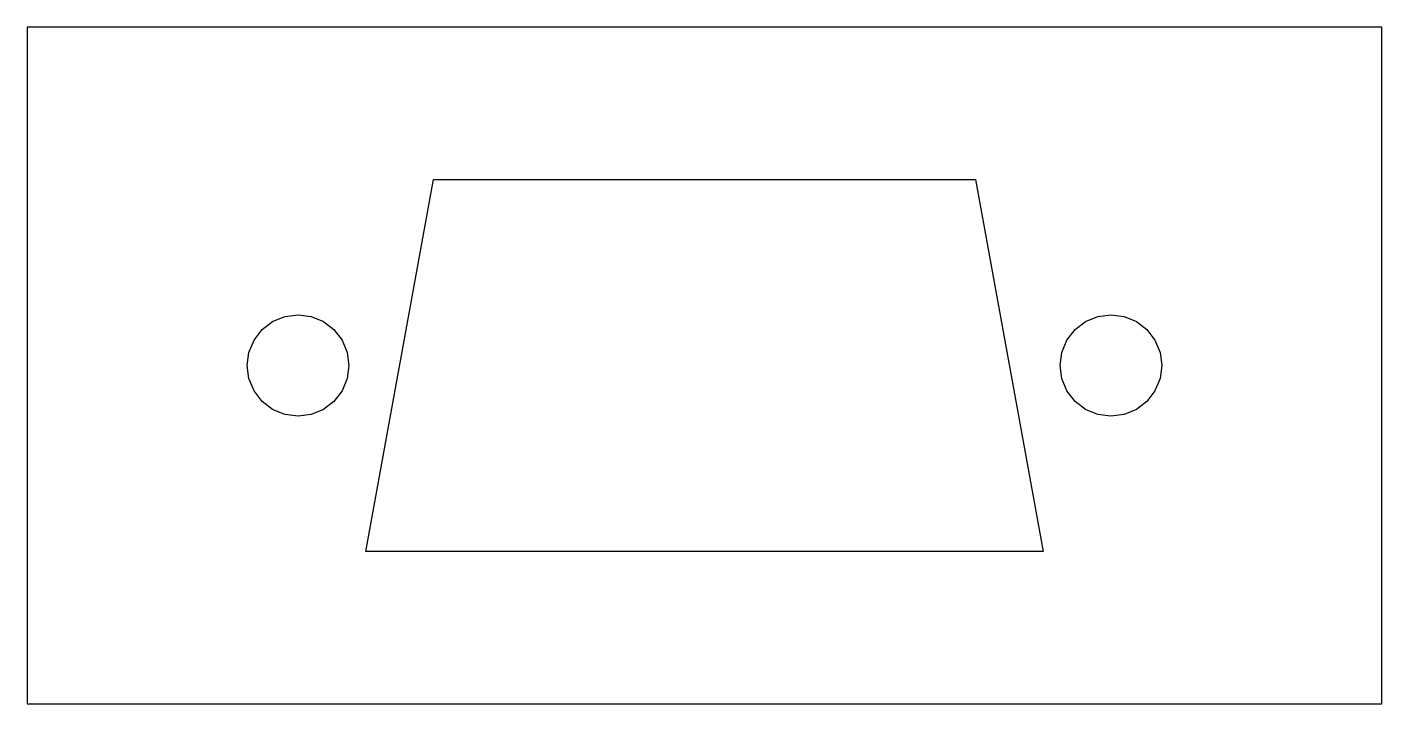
# Model space of a CAD drawing. Extents: x -522.4 to -482.4, y 299.8 to 319.8.
import ezdxf

# ---------------------------------------------------------------- set-up
doc = ezdxf.new("R2010")
doc.units = 0

msp = doc.modelspace()

# ---------------------------------------------------------------- linework, layer by layer
at = {"layer": 'Calque 1', "color": 4}
for p, q in [((-522.351988, 319.78057), (-522.351988, 299.78057)), ((-482.351983, 319.78057), (-522.351988, 319.78057)), ((-482.351983, 299.78057), (-482.351983, 319.78057)), ((-512.35198, 304.28057), (-510.351984, 315.28057)), ((-510.351984, 315.28057), (-494.351987, 315.28057)), ((-494.351987, 315.28057), (-492.351991, 304.28057)), ((-515.101981, 311.079607), (-514.740229, 311.229458)), ((-514.740229, 311.229458), (-514.352004, 311.280569)), ((-514.352004, 311.280569), (-513.963751, 311.229458)), ((-513.963751, 311.229458), (-513.601998, 311.079607)), ((-491.102001, 311.079607), (-490.74022, 311.229458)), ((-490.74022, 311.229458), (-490.351995, 311.280569)), ((-490.351995, 311.280569), (-489.96377, 311.229458)), ((-489.96377, 311.229458), (-489.60199, 311.079607)), ((-515.651016, 310.53057), (-515.412651, 310.84123)), ((-515.412651, 310.84123), (-515.101981, 311.079607)), ((-513.601998, 311.079607), (-513.291328, 310.84123)), ((-513.291328, 310.84123), (-513.052963, 310.53057)), ((-491.651036, 310.53057), (-491.412643, 310.84123)), ((-491.412643, 310.84123), (-491.102001, 311.079607)), ((-489.60199, 311.079607), (-489.29132, 310.84123)), ((-489.29132, 310.84123), (-489.052955, 310.53057)), ((-515.800876, 310.168798), (-515.651016, 310.53057)), ((-513.052963, 310.53057), (-512.903103, 310.168798)), ((-491.800896, 310.168798), (-491.651036, 310.53057)), ((-489.052955, 310.53057), (-488.903095, 310.168798)), ((-515.851987, 309.78057), (-515.800876, 310.168798)), ((-512.903103, 310.168798), (-512.851993, 309.78057)), ((-491.852006, 309.78057), (-491.800896, 310.168798)), ((-488.903095, 310.168798), (-488.851984, 309.78057)), ((-515.800876, 309.392341), (-515.851987, 309.78057)), ((-512.851993, 309.78057), (-512.903103, 309.392341)), ((-491.800896, 309.392341), (-491.852006, 309.78057)), ((-488.851984, 309.78057), (-488.903095, 309.392341)), ((-515.651016, 309.030569), (-515.800876, 309.392341)), ((-512.903103, 309.392341), (-513.052963, 309.030569)), ((-491.651036, 309.030569), (-491.800896, 309.392341)), ((-488.903095, 309.392341), (-489.052955, 309.030569)), ((-515.412651, 308.71991), (-515.651016, 309.030569)), ((-513.052963, 309.030569), (-513.291328, 308.71991)), ((-491.412643, 308.71991), (-491.651036, 309.030569)), ((-489.052955, 309.030569), (-489.29132, 308.71991)), ((-515.101981, 308.481532), (-515.412651, 308.71991)), ((-514.740229, 308.331681), (-515.101981, 308.481532)), ((-513.601998, 308.481532), (-513.963751, 308.331681)), ((-513.291328, 308.71991), (-513.601998, 308.481532)), ((-491.102001, 308.481532), (-491.412643, 308.71991)), ((-490.74022, 308.331681), (-491.102001, 308.481532)), ((-489.60199, 308.481532), (-489.96377, 308.331681)), ((-489.29132, 308.71991), (-489.60199, 308.481532)), ((-514.352004, 308.28057), (-514.740229, 308.331681)), ((-513.963751, 308.331681), (-514.352004, 308.28057)), ((-490.351995, 308.28057), (-490.74022, 308.331681)), ((-489.96377, 308.331681), (-490.351995, 308.28057)), ((-492.351991, 304.28057), (-512.35198, 304.28057)), ((-522.351988, 299.78057), (-482.351983, 299.78057))]:
    msp.add_line(p, q, dxfattribs=at)

doc.saveas('drawing.dxf')
